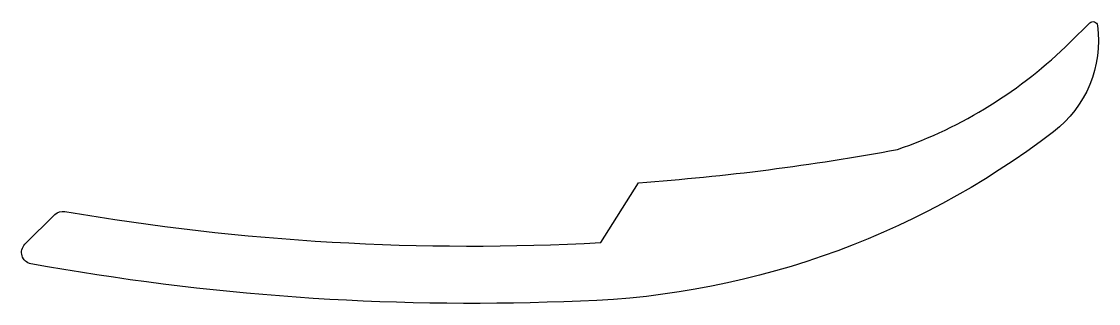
# Model space of a CAD drawing. Extents: x 149.8 to 196.8, y 227.9 to 240.2.
import ezdxf

# ---------------------------------------------------------------- set-up
doc = ezdxf.new("R2010")
doc.units = 0
doc.layers.add('ANA', color=220, linetype='CONTINUOUS')

msp = doc.modelspace()

# ---------------------------------------------------------------- linework, layer by layer
at = {"layer": 'ANA', "color": 7}
msp.add_lwpolyline([(173.473, 227.99, -0.05451), (150.243, 229.643, -0.607104), (149.981, 230.49), (151.289, 231.782, -0.241815), (151.725, 231.919, 0.056107), (175.094, 230.567), (176.734, 233.175, 0.027892), (188.027, 234.623, 0.112059), (195.548, 239.295), (196.401, 240.138, -0.618993), (196.74, 240.022, -0.268774), (194.823, 235.39, -0.161241)], format="xyb", close=True, dxfattribs=at)

doc.saveas('drawing.dxf')
